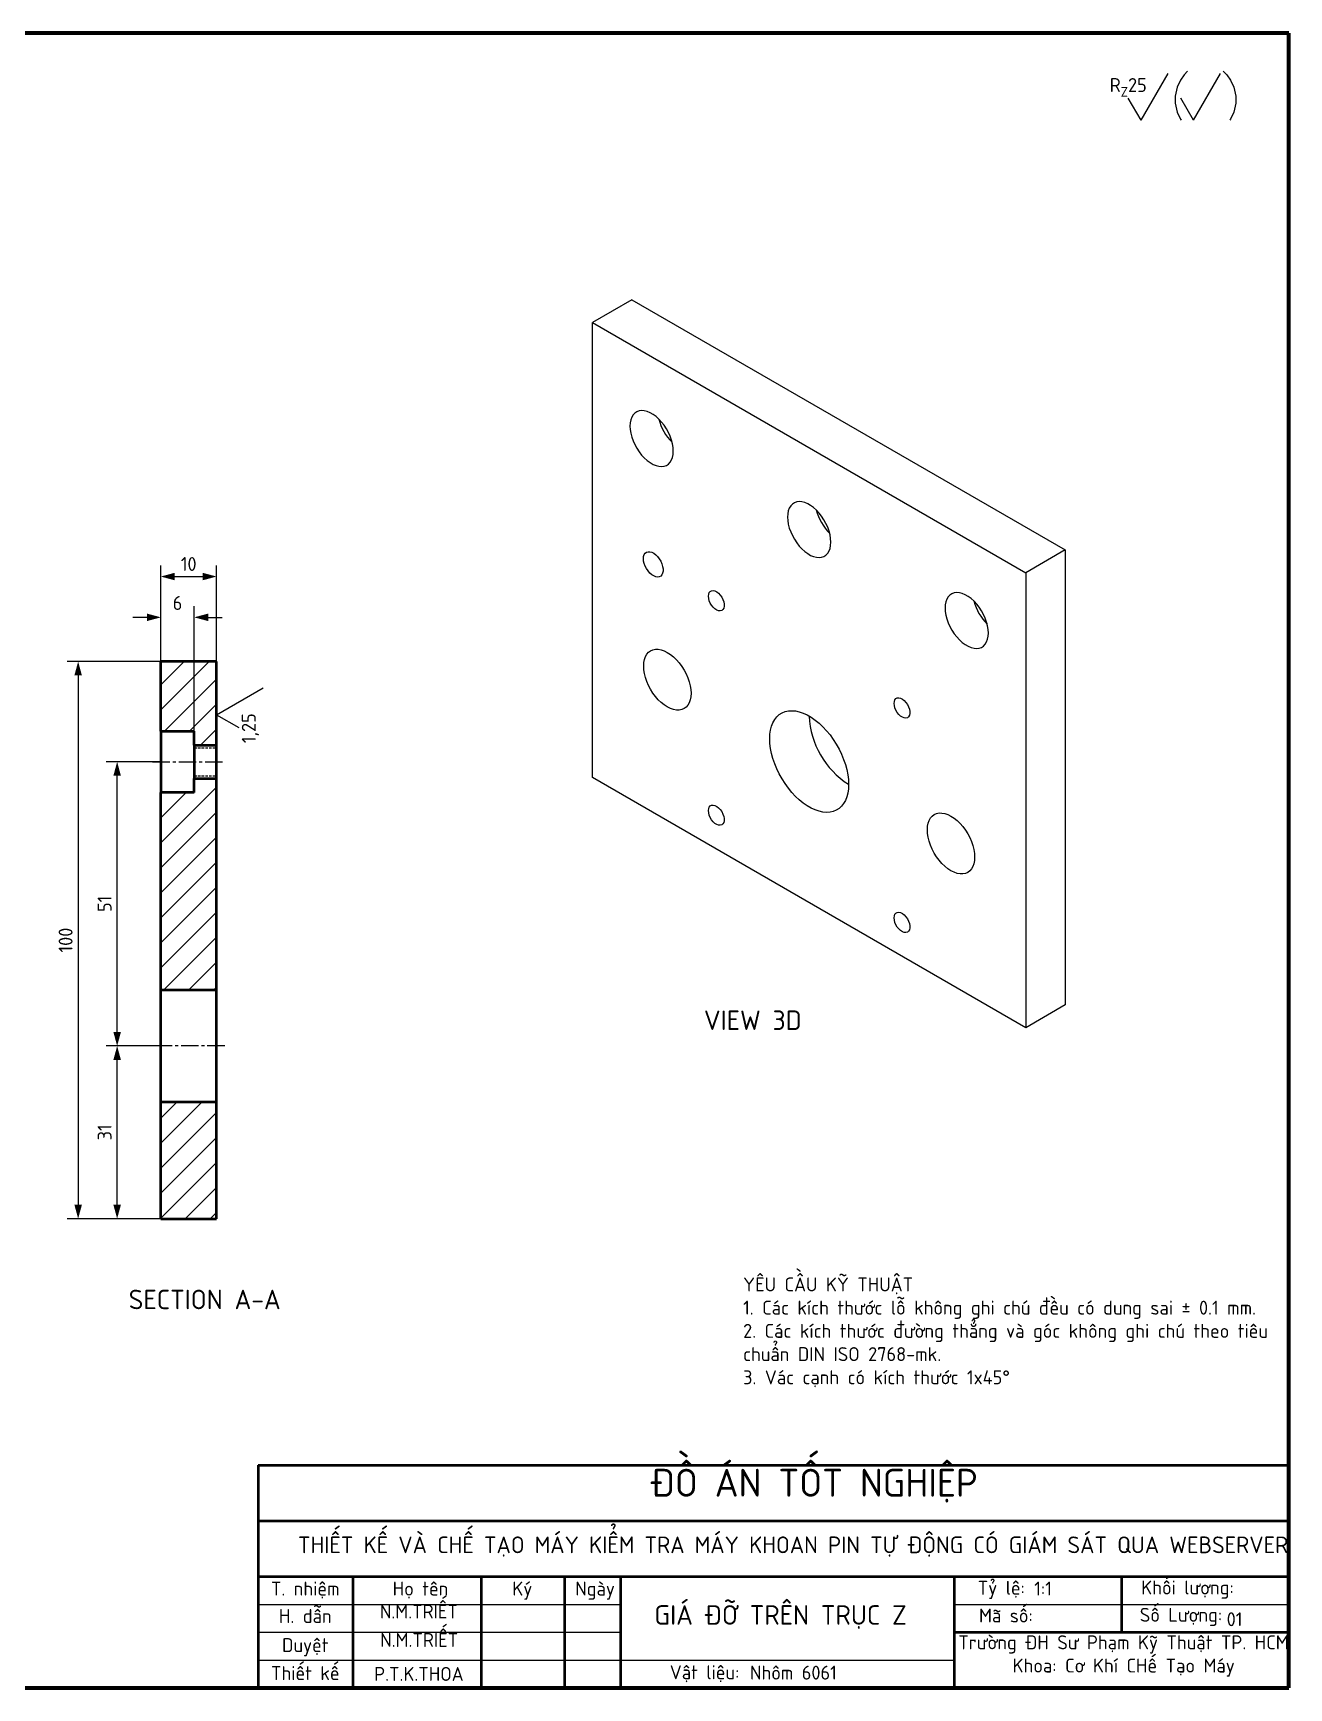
# Model space of a CAD drawing. Header units: millimetres. Extents: x 55 to 11032, y -227 to 3957.
# Drawn here: x 283.2 to 508.6, y 60.7 to 357.7 of the extents above; entities that cross this region are included whole.
import ezdxf

# ---------------------------------------------------------------- set-up
doc = ezdxf.new("R2010")
doc.units = ezdxf.units.MM
doc.header["$LTSCALE"] = 0.7
doc.header["$PDMODE"] = 35
doc.header["$PDSIZE"] = -4
doc.linetypes.add('CENTER2', pattern=[1.125, 0.75, -0.125, 0.125, -0.125])
doc.linetypes.add('HIDDEN', pattern=[9.525, 6.35, -3.175])
doc.layers.get('0').update_dxf_attribs({"color": 255})
for name, color, linetype, lineweight in [('0.5', 7, 'Continuous', 50), ('AM_5', 10, 'Continuous', 25), ('AMC_Contour', 7, 'Continuous', 50), ('CON', 7, 'Continuous', 50), ('DIM', 94, 'Continuous', 25), ('KHUNGBV', 5, 'Continuous', 70), ('TEXT', 7, 'Continuous', 25)]:
    doc.layers.add(name, color=color, linetype=linetype, lineweight=lineweight)
doc.styles.add('TCVN-7284', font='tcvn+7284-2003r.ttf')
doc.dimstyles.new('TCVN_ISO-25_RadiusDia', dxfattribs={"dimtxt": 2.5, "dimasz": 2.5, "dimexe": 2, "dimexo": 0, "dimgap": 1, "dimtad": 1, "dimtoh": 1, "dimtxsty": 'TCVN-7284', "dimblk": 'Arrow', "dimcen": 0, "dimclrd": 256, "dimclre": 256, "dimclrt": 256, "dimadec": 0, "dimazin": 0, "dimtfac": 1, "dimtofl": 0, "dimtmove": 1, "dimatfit": 0, "dimldrblk": 'Arrow', "dimfxl": 1, "dimlwd": -1, "dimlwe": -1, "dimarcsym": 0})
pattern_1 = [(45, (45.614, 14.716), (-2.245064, 2.245064), [])]

# ---------------------------------------------------------------- blocks, each defined once
blk = doc.blocks.new('als')
at = {"color": 5, "linetype": 'Continuous'}
for p, q in [((5896.72, 686774.44), (5889.65, 686770.36)), ((5896.72, 686774.44), (5974.5, 686729.54)), ((5889.65, 686688.7), (5889.65, 686770.36)), ((5889.65, 686770.36), (5967.43, 686725.45)), ((5974.5, 686729.54), (5967.43, 686725.45)), ((5974.5, 686729.54), (5974.5, 686647.88)), ((5967.43, 686725.45), (5967.43, 686643.8)), ((5967.43, 686643.8), (5889.65, 686688.7)), ((5974.5, 686647.88), (5967.43, 686643.8))]:
    blk.add_line(p, q, dxfattribs=at)
at = {"color": 5, "linetype": 'Continuous', "flags": 128}
for points in [[(5904.14, 686747.29), (5904.11, 686747.92), (5904, 686748.59), (5903.82, 686749.27), (5903.58, 686749.95), (5903.27, 686750.63), (5902.91, 686751.29), (5902.5, 686751.91), (5902.04, 686752.49), (5901.56, 686753.02), (5901.05, 686753.48), (5900.52, 686753.86), (5899.99, 686754.17), (5899.46, 686754.39), (5898.95, 686754.52), (5898.46, 686754.56), (5898.01, 686754.5), (5897.6, 686754.35), (5897.24, 686754.11), (5896.93, 686753.79), (5896.69, 686753.38), (5896.51, 686752.91), (5896.4, 686752.37), (5896.37, 686751.78), (5896.4, 686751.15), (5896.51, 686750.49), (5896.69, 686749.81), (5896.93, 686749.12), (5897.24, 686748.44), (5897.6, 686747.79), (5898.01, 686747.16), (5898.46, 686746.58), (5898.95, 686746.06), (5899.46, 686745.6), (5899.99, 686745.21), (5900.52, 686744.9), (5901.05, 686744.68), (5901.56, 686744.55), (5902.04, 686744.52), (5902.5, 686744.57), (5902.91, 686744.72), (5903.27, 686744.96), (5903.58, 686745.28), (5903.82, 686745.69), (5904, 686746.16), (5904.11, 686746.7), (5904.14, 686747.29)], [(5932.43, 686730.96), (5932.39, 686731.59), (5932.28, 686732.26), (5932.11, 686732.94), (5931.86, 686733.62), (5931.56, 686734.3), (5931.19, 686734.96), (5930.78, 686735.58), (5930.33, 686736.16), (5929.84, 686736.69), (5929.33, 686737.15), (5928.8, 686737.53), (5928.27, 686737.84), (5927.75, 686738.06), (5927.24, 686738.19), (5926.75, 686738.23), (5926.3, 686738.17), (5925.88, 686738.02), (5925.52, 686737.78), (5925.22, 686737.46), (5924.97, 686737.06), (5924.79, 686736.58), (5924.69, 686736.04), (5924.65, 686735.45), (5924.69, 686734.82), (5924.79, 686734.16), (5924.97, 686733.48), (5925.22, 686732.79), (5925.52, 686732.11), (5925.88, 686731.46), (5926.3, 686730.83), (5926.75, 686730.25), (5927.24, 686729.73), (5927.75, 686729.27), (5928.27, 686728.88), (5928.8, 686728.57), (5929.33, 686728.35), (5929.84, 686728.22), (5930.33, 686728.19), (5930.78, 686728.24), (5931.19, 686728.39), (5931.56, 686728.63), (5931.86, 686728.96), (5932.11, 686729.36), (5932.28, 686729.83), (5932.39, 686730.37), (5932.43, 686730.96)], [(5898.79, 686727.98), (5898.83, 686728.37), (5898.93, 686728.71), (5899.11, 686728.97), (5899.34, 686729.14), (5899.62, 686729.23), (5899.94, 686729.23), (5900.29, 686729.13), (5900.65, 686728.95), (5901, 686728.68), (5901.34, 686728.35), (5901.64, 686727.95), (5901.9, 686727.52), (5902.1, 686727.06), (5902.24, 686726.6), (5902.32, 686726.15), (5902.32, 686725.74), (5902.24, 686725.38), (5902.1, 686725.08), (5901.9, 686724.86), (5901.64, 686724.72), (5901.34, 686724.68), (5901, 686724.73), (5900.65, 686724.87), (5900.29, 686725.1), (5899.94, 686725.4), (5899.62, 686725.77), (5899.34, 686726.19), (5899.11, 686726.63), (5898.93, 686727.09), (5898.83, 686727.55), (5898.79, 686727.98)], [(5910.46, 686721.25), (5910.5, 686721.6), (5910.61, 686721.89), (5910.79, 686722.11), (5911.03, 686722.23), (5911.31, 686722.25), (5911.63, 686722.18), (5911.95, 686722.01), (5912.28, 686721.76), (5912.58, 686721.44), (5912.84, 686721.06), (5913.05, 686720.65), (5913.2, 686720.22), (5913.28, 686719.81), (5913.28, 686719.43), (5913.2, 686719.11), (5913.05, 686718.85), (5912.84, 686718.68), (5912.58, 686718.61), (5912.28, 686718.63), (5911.95, 686718.75), (5911.63, 686718.96), (5911.31, 686719.25), (5911.03, 686719.61), (5910.79, 686720.01), (5910.61, 686720.43), (5910.5, 686720.85), (5910.46, 686721.25)], [(5960.71, 686714.63), (5960.68, 686715.27), (5960.57, 686715.93), (5960.39, 686716.61), (5960.15, 686717.29), (5959.84, 686717.97), (5959.48, 686718.63), (5959.07, 686719.25), (5958.61, 686719.83), (5958.13, 686720.36), (5957.61, 686720.82), (5957.09, 686721.21), (5956.56, 686721.51), (5956.03, 686721.73), (5955.52, 686721.86), (5955.03, 686721.9), (5954.58, 686721.84), (5954.17, 686721.69), (5953.81, 686721.45), (5953.5, 686721.13), (5953.26, 686720.73), (5953.08, 686720.25), (5952.97, 686719.71), (5952.93, 686719.12), (5952.97, 686718.49), (5953.08, 686717.83), (5953.26, 686717.15), (5953.5, 686716.46), (5953.81, 686715.79), (5954.17, 686715.13), (5954.58, 686714.5), (5955.03, 686713.92), (5955.52, 686713.4), (5956.03, 686712.94), (5956.56, 686712.55), (5957.09, 686712.25), (5957.61, 686712.03), (5958.13, 686711.9), (5958.61, 686711.86), (5959.07, 686711.92), (5959.48, 686712.06), (5959.84, 686712.3), (5960.15, 686712.63), (5960.39, 686713.03), (5960.57, 686713.51), (5960.68, 686714.04), (5960.71, 686714.63)], [(5898.84, 686708.71), (5898.88, 686709.33), (5898.98, 686709.89), (5899.16, 686710.4), (5899.41, 686710.83), (5899.72, 686711.18), (5900.08, 686711.46), (5900.5, 686711.64), (5900.96, 686711.73), (5901.46, 686711.72), (5901.98, 686711.63), (5902.53, 686711.44), (5903.08, 686711.16), (5903.64, 686710.8), (5904.18, 686710.36), (5904.71, 686709.85), (5905.2, 686709.28), (5905.67, 686708.65), (5906.08, 686707.99), (5906.45, 686707.3), (5906.76, 686706.59), (5907, 686705.87), (5907.18, 686705.16), (5907.29, 686704.47), (5907.33, 686703.81), (5907.29, 686703.19), (5907.18, 686702.63), (5907, 686702.12), (5906.76, 686701.69), (5906.45, 686701.33), (5906.08, 686701.06), (5905.67, 686700.88), (5905.2, 686700.79), (5904.71, 686700.8), (5904.18, 686700.89), (5903.64, 686701.08), (5903.08, 686701.36), (5902.53, 686701.72), (5901.98, 686702.16), (5901.46, 686702.67), (5900.96, 686703.24), (5900.5, 686703.86), (5900.08, 686704.53), (5899.72, 686705.22), (5899.41, 686705.93), (5899.16, 686706.65), (5898.98, 686707.36), (5898.88, 686708.05), (5898.84, 686708.71)], [(5943.79, 686702), (5943.83, 686702.36), (5943.94, 686702.65), (5944.12, 686702.86), (5944.36, 686702.99), (5944.64, 686703.01), (5944.96, 686702.94), (5945.29, 686702.77), (5945.61, 686702.52), (5945.91, 686702.19), (5946.18, 686701.82), (5946.39, 686701.4), (5946.53, 686700.98), (5946.61, 686700.57), (5946.61, 686700.19), (5946.53, 686699.86), (5946.39, 686699.61), (5946.18, 686699.44), (5945.91, 686699.37), (5945.61, 686699.39), (5945.29, 686699.51), (5944.96, 686699.72), (5944.64, 686700.01), (5944.36, 686700.37), (5944.12, 686700.76), (5943.94, 686701.18), (5943.83, 686701.61), (5943.79, 686702)], [(5921.47, 686695.65), (5921.5, 686696.45), (5921.61, 686697.21), (5921.79, 686697.9), (5922.04, 686698.53), (5922.36, 686699.1), (5922.73, 686699.58), (5923.17, 686699.98), (5923.67, 686700.29), (5924.21, 686700.52), (5924.8, 686700.65), (5925.42, 686700.69), (5926.08, 686700.64), (5926.77, 686700.49), (5927.47, 686700.25), (5928.18, 686699.93), (5928.9, 686699.51), (5929.61, 686699.02), (5930.31, 686698.45), (5930.99, 686697.8), (5931.65, 686697.1), (5932.28, 686696.33), (5932.87, 686695.52), (5933.41, 686694.67), (5933.9, 686693.79), (5934.34, 686692.88), (5934.72, 686691.96), (5935.04, 686691.03), (5935.29, 686690.11), (5935.46, 686689.21), (5935.57, 686688.33), (5935.61, 686687.48), (5935.57, 686686.68), (5935.46, 686685.92), (5935.29, 686685.22), (5935.04, 686684.59), (5934.72, 686684.03), (5934.34, 686683.55), (5933.9, 686683.15), (5933.41, 686682.83), (5932.87, 686682.61), (5932.28, 686682.47), (5931.65, 686682.44), (5930.99, 686682.49), (5930.31, 686682.64), (5929.61, 686682.87), (5928.9, 686683.2), (5928.18, 686683.62), (5927.47, 686684.11), (5926.77, 686684.68), (5926.08, 686685.32), (5925.42, 686686.03), (5924.8, 686686.79), (5924.21, 686687.61), (5923.67, 686688.46), (5923.17, 686689.34), (5922.73, 686690.25), (5922.36, 686691.17), (5922.04, 686692.09), (5921.79, 686693.01), (5921.61, 686693.92), (5921.5, 686694.8), (5921.47, 686695.65)], [(5910.46, 686682.76), (5910.5, 686683.11), (5910.61, 686683.4), (5910.79, 686683.61), (5911.03, 686683.74), (5911.31, 686683.76), (5911.63, 686683.69), (5911.95, 686683.52), (5912.28, 686683.27), (5912.58, 686682.95), (5912.84, 686682.57), (5913.05, 686682.15), (5913.2, 686681.73), (5913.28, 686681.32), (5913.28, 686680.94), (5913.2, 686680.61), (5913.05, 686680.36), (5912.84, 686680.19), (5912.58, 686680.12), (5912.28, 686680.14), (5911.95, 686680.26), (5911.63, 686680.47), (5911.31, 686680.76), (5911.03, 686681.12), (5910.79, 686681.51), (5910.61, 686681.94), (5910.5, 686682.36), (5910.46, 686682.76)], [(5949.75, 686679.32), (5949.79, 686679.94), (5949.9, 686680.5), (5950.07, 686681.01), (5950.32, 686681.44), (5950.63, 686681.79), (5950.99, 686682.06), (5951.41, 686682.25), (5951.87, 686682.34), (5952.37, 686682.33), (5952.9, 686682.23), (5953.44, 686682.05), (5953.99, 686681.77), (5954.55, 686681.41), (5955.09, 686680.97), (5955.62, 686680.46), (5956.12, 686679.89), (5956.58, 686679.26), (5956.99, 686678.6), (5957.36, 686677.91), (5957.67, 686677.2), (5957.91, 686676.48), (5958.09, 686675.77), (5958.2, 686675.08), (5958.24, 686674.42), (5958.2, 686673.8), (5958.09, 686673.23), (5957.91, 686672.73), (5957.67, 686672.3), (5957.36, 686671.94), (5956.99, 686671.67), (5956.58, 686671.49), (5956.12, 686671.4), (5955.62, 686671.4), (5955.09, 686671.5), (5954.55, 686671.69), (5953.99, 686671.97), (5953.44, 686672.33), (5952.9, 686672.77), (5952.37, 686673.28), (5951.87, 686673.85), (5951.41, 686674.47), (5950.99, 686675.14), (5950.63, 686675.83), (5950.32, 686676.54), (5950.07, 686677.26), (5949.9, 686677.97), (5949.79, 686678.66), (5949.75, 686679.32)], [(5943.79, 686663.51), (5943.83, 686663.87), (5943.94, 686664.16), (5944.12, 686664.37), (5944.36, 686664.49), (5944.64, 686664.52), (5944.96, 686664.45), (5945.29, 686664.28), (5945.61, 686664.03), (5945.91, 686663.7), (5946.18, 686663.32), (5946.39, 686662.91), (5946.53, 686662.49), (5946.61, 686662.08), (5946.61, 686661.7), (5946.53, 686661.37), (5946.39, 686661.12), (5946.18, 686660.95), (5945.91, 686660.87), (5945.61, 686660.9), (5945.29, 686661.02), (5944.96, 686661.23), (5944.64, 686661.52), (5944.36, 686661.87), (5944.12, 686662.27), (5943.94, 686662.69), (5943.83, 686663.11), (5943.79, 686663.51)]]:
    blk.add_lwpolyline(points, dxfattribs=at)
at = {"color": 5, "linetype": 'Continuous'}
for centre, radius, start, end in [((5910.36, 686755.37), 9.13, 194.7657, 225.2289), ((5938.64, 686739.04), 9.13, 194.7657, 225.2289), ((5966.93, 686722.71), 9.13, 194.7657, 225.2289), ((5943.87, 686700.42), 15.35, 182.5699, 237.4301)]:
    blk.add_arc(centre, radius, start, end, dxfattribs=at)
blk = doc.blocks.new('*U10')
at = {"layer": 'AM_5', "color": 0, "linetype": 'CENTER2', "ltscale": 6, "transparency": 16777216}
blk.add_line((6.5, 0), (-6.5, 0), dxfattribs=at)
blk = doc.blocks.new('KHUNG_A3')
at = {"layer": 'CON', "color": 8, "linetype": 'Continuous', "ltscale": 0.66}
for p, q in [((296.71, 84.61), (296.71, 44.61)), ((296.71, 84.61), (481.71, 84.61)), ((296.71, 74.61), (481.71, 74.61)), ((296.71, 64.61), (481.71, 64.61)), ((313.71, 64.61), (313.71, 44.61)), ((336.71, 64.61), (336.71, 44.61)), ((351.71, 64.61), (351.71, 44.61)), ((361.71, 64.61), (361.71, 44.61)), ((421.71, 44.61), (421.71, 64.61)), ((451.71, 54.61), (451.71, 64.61)), ((421.71, 54.61), (481.71, 54.61))]:
    blk.add_line(p, q, dxfattribs=at)
at = {"layer": 'DIM', "color": 8, "linetype": 'Continuous', "ltscale": 0.66}
for p, q in [((296.71, 59.61), (361.71, 59.61)), ((421.71, 59.61), (481.71, 59.61)), ((296.71, 54.61), (361.71, 54.61)), ((296.71, 49.61), (421.71, 49.61))]:
    blk.add_line(p, q, dxfattribs=at)
at = {"layer": 'KHUNGBV', "color": 8, "linetype": 'Continuous', "ltscale": 0.66}
for p, q in [((481.71, 341.61), (61.71, 341.61)), ((481.71, 44.61), (481.71, 341.61)), ((61.71, 44.61), (481.71, 44.61))]:
    blk.add_line(p, q, dxfattribs=at)
at = {"color": 255, "attachment_point": 1, "style": 'TCVN-7284'}
for s, width, insert, char_height in [('{\\W1.485708; }ĐỒ ÁN TỐT NGHIỆP', 65.6643, (362.61, 83.93), 5), ('\\pxqc;T. nhiệm', 16.8827, (296.71, 63.68), 2.5), ('{\\W2.460912; }Họ tên', 16.8827, (317.11, 63.68), 2.5), ('{\\W4.544245; }Ký', 16.8827, (335.42, 63.68), 2.5), ('{\\W1.017842; }Ngày', 9.8035, (352.08, 63.68), 2.5), ('\\pxqc;Tỷ lệ:', 9.8035, (425.19, 63.83), 2.5), ('\\pxqc;Khối lượng:', 20.0073, (453.51, 63.88), 2.5), ('\\pxqc;H. dẫn', 16.8827, (296.71, 58.76), 2.5), ('\\pxqc;N.M.TRIẾT', 16.8827, (317.11, 59.57), 2.5), ('{\\W0.286782; }Mã số:', 12.5818, (425.56, 58.85), 2.5), ('\\pxqc;Số Lượng:', 17.9691, (453.36, 58.98), 2.5), ('\\pxqc;Duyệt', 16.8827, (296.71, 53.54), 2.5), ('\\pxqc;N.M.TRIẾT', 16.8827, (317.16, 54.47), 2.5), ('{\\W0.981773; }Trường ĐH Sư Phạm Kỹ Thuật TP. HCM\\P{\\W7.398439; }Khoa: Cơ Khí CHế Tạo Máy ', 61.6953, (420.88, 54.04), 2.5), ('\\pxqc;Thiết kế', 16.8827, (296.71, 48.52), 2.5), ('\\pxqc;P.T.K.THOA', 16.8827, (317.11, 48.37), 2.5), ('\\pxi-3,l3,qc,t3;Vật liệu:', 59.8171, (346.92, 48.66), 2.5)]:
    blk.add_mtext_dynamic_manual_height_columns(s, width=width, gutter_width=88.6, heights=[0], dxfattribs=dict(at, insert=insert, char_height=char_height))
at = {"color": 255, "insert": (303.83, 71.79), "char_height": 3, "width": 178.521, "attachment_point": 1, "style": 'TCVN-7284'}
blk.add_mtext('THIẾT KẾ VÀ CHẾ TẠO MÁY KIỂM TRA MÁY KHOAN PIN TỰ ĐỘNG CÓ GIÁM SÁT QUA WEBSERVER\\P', dxfattribs=at)
blk = doc.blocks.new('Arrow')
at = {"layer": 'DIM'}
blk.add_solid([(-1, 0.27), (-1, -0.27), (0, 0)], dxfattribs=at)
blk = doc.blocks.new('*D20')
at = {"layer": 'Defpoints', "color": 0, "ltscale": 0.7, "transparency": 16777216}
for p in [(312.16, 252.87), (306.16, 232.44), (312.16, 232.44)]:
    blk.add_point(p, dxfattribs=at)
at = {"layer": 'DIM', "ltscale": 0.7, "transparency": 16777216}
for p, q in [((303.66, 252.87), (301.16, 252.87)), ((306.16, 232.44), (306.16, 254.87)), ((312.16, 232.44), (312.16, 254.87)), ((314.66, 252.87), (317.16, 252.87))]:
    blk.add_line(p, q, dxfattribs=at)
at = {"layer": 'DIM', "ltscale": 0.7, "transparency": 16777216, "xscale": 2.5, "yscale": 2.5, "zscale": 2.5}
blk.add_blockref('Arrow', (306.16, 252.87), dxfattribs=at)
at = {"layer": 'DIM', "ltscale": 0.7, "transparency": 16777216, "xscale": 2.5, "yscale": 2.5, "zscale": 2.5, "rotation": 180}
blk.add_blockref('Arrow', (312.16, 252.87), dxfattribs=at)
at = {"layer": 'DIM', "ltscale": 0.7, "transparency": 16777216, "insert": (309.16, 255.44), "char_height": 2.5, "attachment_point": 5, "style": 'TCVN-7284'}
blk.add_mtext('6', dxfattribs=at)
blk = doc.blocks.new('*D21')
at = {"layer": 'Defpoints', "color": 0, "ltscale": 0.7, "transparency": 16777216}
for p in [(316.16, 260.19), (306.16, 244.94), (316.16, 244.94)]:
    blk.add_point(p, dxfattribs=at)
at = {"layer": 'DIM', "ltscale": 0.7, "transparency": 16777216}
for p, q in [((306.16, 244.94), (306.16, 262.19)), ((316.16, 244.94), (316.16, 262.19)), ((308.66, 260.19), (313.66, 260.19))]:
    blk.add_line(p, q, dxfattribs=at)
at = {"layer": 'DIM', "ltscale": 0.7, "transparency": 16777216, "xscale": 2.5, "yscale": 2.5, "zscale": 2.5, "rotation": 180}
blk.add_blockref('Arrow', (306.16, 260.19), dxfattribs=at)
at = {"layer": 'DIM', "ltscale": 0.7, "transparency": 16777216, "xscale": 2.5, "yscale": 2.5, "zscale": 2.5}
blk.add_blockref('Arrow', (316.16, 260.19), dxfattribs=at)
at = {"layer": 'DIM', "ltscale": 0.7, "transparency": 16777216, "insert": (311.16, 262.44), "char_height": 2.5, "attachment_point": 5, "style": 'TCVN-7284'}
blk.add_mtext('10', dxfattribs=at)
blk = doc.blocks.new('*U48')
at = {"layer": 'AM_5', "color": 0, "linetype": 'CENTER2', "ltscale": 6, "transparency": 16777216}
blk.add_line((-4.5, 0), (8.5, 0), dxfattribs=at)
blk = doc.blocks.new('*D107')
at = {"layer": 'Defpoints', "color": 0, "ltscale": 0.7, "transparency": 16777216}
for p in [(306.16, 244.94), (291.32, 144.94), (306.16, 144.94)]:
    blk.add_point(p, dxfattribs=at)
at = {"layer": 'DIM', "ltscale": 0.7, "transparency": 16777216}
for p, q in [((306.16, 244.94), (289.32, 244.94)), ((291.32, 242.44), (291.32, 147.44)), ((306.16, 144.94), (289.32, 144.94))]:
    blk.add_line(p, q, dxfattribs=at)
at = {"layer": 'DIM', "ltscale": 0.7, "transparency": 16777216, "xscale": 2.5, "yscale": 2.5, "zscale": 2.5}
for p, rotation in [((291.32, 244.94), 90), ((291.32, 144.94), 270)]:
    blk.add_blockref('Arrow', p, dxfattribs=dict(at, rotation=rotation))
at = {"layer": 'DIM', "ltscale": 0.7, "transparency": 16777216, "insert": (289.07, 194.94), "char_height": 2.5, "attachment_point": 5, "rotation": 90, "style": 'TCVN-7284'}
blk.add_mtext('100', dxfattribs=at)
blk = doc.blocks.new('*D108')
at = {"layer": 'Defpoints', "color": 0, "ltscale": 0.7, "transparency": 16777216}
for p in [(298.32, 175.94), (306.16, 175.94), (306.16, 144.94)]:
    blk.add_point(p, dxfattribs=at)
at = {"layer": 'DIM', "ltscale": 0.7, "transparency": 16777216}
for p, q in [((306.16, 175.94), (296.32, 175.94)), ((298.32, 147.44), (298.32, 173.44)), ((306.16, 144.94), (296.32, 144.94))]:
    blk.add_line(p, q, dxfattribs=at)
at = {"layer": 'DIM', "ltscale": 0.7, "transparency": 16777216, "xscale": 2.5, "yscale": 2.5, "zscale": 2.5}
for p, rotation in [((298.32, 175.94), 90), ((298.32, 144.94), 270)]:
    blk.add_blockref('Arrow', p, dxfattribs=dict(at, rotation=rotation))
at = {"layer": 'DIM', "ltscale": 0.7, "transparency": 16777216, "insert": (296.07, 160.44), "char_height": 2.5, "attachment_point": 5, "rotation": 90, "style": 'TCVN-7284'}
blk.add_mtext('31', dxfattribs=at)
blk = doc.blocks.new('*D109')
at = {"layer": 'Defpoints', "color": 0, "ltscale": 0.7, "transparency": 16777216}
for p in [(298.32, 226.94), (306.16, 226.94), (306.16, 175.94)]:
    blk.add_point(p, dxfattribs=at)
at = {"layer": 'DIM', "ltscale": 0.7, "transparency": 16777216}
for p, q in [((306.16, 226.94), (296.32, 226.94)), ((298.32, 178.44), (298.32, 224.44)), ((306.16, 175.94), (296.32, 175.94))]:
    blk.add_line(p, q, dxfattribs=at)
at = {"layer": 'DIM', "ltscale": 0.7, "transparency": 16777216, "xscale": 2.5, "yscale": 2.5, "zscale": 2.5}
for p, rotation in [((298.32, 226.94), 90), ((298.32, 175.94), 270)]:
    blk.add_blockref('Arrow', p, dxfattribs=dict(at, rotation=rotation))
at = {"layer": 'DIM', "ltscale": 0.7, "transparency": 16777216, "insert": (296.07, 201.44), "char_height": 2.5, "attachment_point": 5, "rotation": 90, "style": 'TCVN-7284'}
blk.add_mtext('51', dxfattribs=at)

msp = doc.modelspace()

# ---------------------------------------------------------------- hatches: boundary and pattern name
at = {"linetype": 'Continuous'}
h = msp.add_hatch(dxfattribs=at)
h.set_pattern_fill('ANSI31', color=4, style=0)
h.set_pattern_definition([(45, (91.8903, 8.5485), (-2.245064, 2.245064), [])])
h.paths.add_polyline_path([(313.156, 229.941), (316.156, 229.941), (316.156, 244.941), (306.156, 244.941), (306.156, 232.441), (313.156, 232.441)], flags=0)
h = msp.add_hatch(dxfattribs=at)
h.set_pattern_fill('ANSI31', color=4, style=0)
h.set_pattern_definition(pattern_1)
h.paths.add_polyline_path([(306.156, 185.941), (316.156, 185.941), (316.156, 223.941), (313.156, 223.941), (313.156, 221.441), (306.156, 221.441)], flags=0)
h = msp.add_hatch(dxfattribs=at)
h.set_pattern_fill('ANSI31', color=4, style=0)
h.set_pattern_definition(pattern_1)
h.paths.add_polyline_path([(306.156, 165.941), (306.156, 144.941), (316.156, 144.941), (316.156, 165.941)], flags=0)

# ---------------------------------------------------------------- linework, layer by layer
at = {"color": 4}
for points in [[(490.474, 350.869), (489.837, 350.23), (489.199, 349.274), (488.561, 347.998), (488.242, 346.403), (488.242, 345.126), (488.561, 343.532), (489.199, 342.256), (489.32, 342.073)], [(496.861, 350.869), (497.499, 350.23), (498.136, 349.274), (498.774, 347.998), (499.093, 346.403), (499.093, 345.126), (498.774, 343.532), (498.136, 342.256), (498.015, 342.073)]]:
    msp.add_lwpolyline(points, dxfattribs=at)
at = {"layer": '0.5'}
for p, q in [((316.156, 244.941), (306.156, 244.941)), ((306.156, 232.441), (306.156, 244.941)), ((316.156, 229.941), (316.156, 244.941)), ((306.156, 232.441), (312.156, 232.441)), ((306.156, 232.441), (306.156, 221.441)), ((312.156, 229.941), (312.156, 232.441)), ((312.156, 229.941), (312.156, 223.941)), ((312.156, 229.941), (316.156, 229.941)), ((316.156, 223.941), (316.156, 229.941)), ((312.156, 221.441), (312.156, 223.941)), ((312.156, 223.941), (316.156, 223.941)), ((316.156, 185.941), (316.156, 223.941)), ((312.156, 221.441), (306.156, 221.441)), ((306.156, 185.941), (306.156, 221.441)), ((316.156, 185.941), (306.156, 185.941)), ((306.156, 165.941), (306.156, 185.941)), ((316.156, 165.941), (316.156, 185.941)), ((306.156, 165.941), (316.156, 165.941)), ((306.156, 144.941), (306.156, 165.941)), ((316.156, 144.941), (316.156, 165.941)), ((306.156, 144.941), (316.156, 144.941))]:
    msp.add_line(p, q, dxfattribs=at)
at = {"layer": 'DIM', "color": 4}
for p, q in [((482.119, 342.073), (486.963, 350.465)), ((491.538, 342.073), (496.383, 350.465)), ((482.119, 342.073), (479.81, 346.072)), ((491.538, 342.073), (489.23, 346.072)), ((316.156, 235.379), (324.547, 240.224)), ((316.156, 235.379), (320.155, 233.07))]:
    msp.add_line(p, q, dxfattribs=at)
at = {"layer": 'DIM', "color": 8, "linetype": 'HIDDEN', "ltscale": 0.1}
for p, q in [((312.156, 229.441), (316.156, 229.441)), ((312.156, 224.441), (316.156, 224.441))]:
    msp.add_line(p, q, dxfattribs=at)

# ---------------------------------------------------------------- block references
at = {"color": 1}
msp.add_blockref('als', (-5506.004, -686464.578), dxfattribs=at)
at = {"layer": 'AM_5', "color": 1, "linetype": 'CENTER2', "ltscale": 6}
for name, p in [('*U48', (309.156, 226.941)), ('*U10', (311.156, 175.941))]:
    msp.add_blockref(name, p, dxfattribs=at)
at = {"layer": 'DIM'}
msp.add_blockref('KHUNG_A3', (26.935, 16.116), dxfattribs=at)

# ---------------------------------------------------------------- texts
at = {"color": 3, "insert": (322.237, 232.974), "char_height": 2.5, "attachment_point": 5, "rotation": 90, "style": 'TCVN-7284'}
msp.add_mtext('\\A1;1,25', dxfattribs=at)
at = {"char_height": 3.5, "width": 65.66425, "attachment_point": 1, "style": 'TCVN-7284'}
for s, insert in [('VIEW 3D', (403.64, 182.312)), ('SECTION A-A', (300.392, 132.194))]:
    msp.add_mtext(s, dxfattribs=dict(at, insert=insert))
at = {"ltscale": 0.7, "char_height": 2.5, "attachment_point": 1, "style": 'TCVN-7284'}
for s, width, insert in [('1:1', 4.50004, (462.932, 79.805)), ('01', 4.50004, (497.475, 74.303)), ('Nhôm 6061', 21.12861, (411.921, 64.713))]:
    msp.add_mtext_dynamic_manual_height_columns(s, width=width, gutter_width=12.5, heights=[0], dxfattribs=dict(at, insert=insert))
at = {"layer": 'AMC_Contour', "color": 255, "insert": (394.751, 75.57), "char_height": 3.5, "attachment_point": 1, "style": 'TCVN-7284'}
msp.add_mtext_dynamic_manual_height_columns('GIÁ ĐỠ TRÊN TRỤC Z', width=48.5882, gutter_width=17.5, heights=[0], dxfattribs=at)
at = {"layer": 'TEXT', "color": 3, "insert": (479.812, 347.981), "char_height": 2.5, "attachment_point": 5, "style": 'TCVN-7284'}
msp.add_mtext('\\A1;R{\\H0.7x;\\S^ Z;}25', dxfattribs=at)
at = {"layer": 'TEXT', "ltscale": 0.7, "insert": (410.681, 134.388), "char_height": 2.5, "attachment_point": 1, "style": 'TCVN-7284'}
msp.add_mtext_dynamic_manual_height_columns('YÊU CẦU KỸ THUẬT\\P1. Các kích thước lỗ không ghi chú đều có dung sai ± 0.1 mm. \\P2. Các kích thước đường thẳng và góc không ghi chú theo tiêu chuẩn DIN ISO 2768-mk.\\P3. Vác cạnh có kích thước 1x45°', width=96.65663, gutter_width=1722.091, heights=[0], dxfattribs=at)

# ---------------------------------------------------------------- dimensions: what is measured, and where the dimension line sits
at = {"layer": 'DIM', "ltscale": 0.7}
dim = msp.add_linear_dim(base=(316.156, 260.19), p1=(306.156, 244.941), p2=(316.156, 244.941), dimstyle='TCVN_ISO-25_RadiusDia', dxfattribs=at)
dim.commit()
dim.dimension.update_dxf_attribs({"geometry": '*D21', "text_midpoint": (311.156, 262.44)})
dim = msp.add_linear_dim(base=(312.156, 252.868), p1=(306.156, 232.441), p2=(312.156, 232.441), dimstyle='TCVN_ISO-25_RadiusDia', dxfattribs=at)
dim.commit()
dim.dimension.update_dxf_attribs({"geometry": '*D20', "text_midpoint": (309.156, 253.19), "dimtype": 160})
for base, p1, p2, override, picture, middle in [((291.322, 144.941), (306.156, 244.941), (306.156, 144.941), {"dimgap": 1, "dimtol": 0, "dimlim": 0, "dimtp": 0.15, "dimtm": 0.15}, '*D107', (289.072, 194.941)), ((298.322, 226.941), (306.156, 175.941), (306.156, 226.941), {"dimtmove": 1}, '*D109', (296.072, 201.441))]:
    dim = msp.add_linear_dim(base=base, p1=p1, p2=p2, angle=90, dimstyle='TCVN_ISO-25_RadiusDia', override=override, dxfattribs=at)
    dim.commit()
    dim.dimension.update_dxf_attribs({"geometry": picture, "text_midpoint": middle})
dim = msp.add_linear_dim(base=(298.322, 175.941), p1=(306.156, 144.941), p2=(306.156, 175.941), angle=90, dimstyle='TCVN_ISO-25_RadiusDia', dxfattribs=at)
dim.commit()
dim.dimension.update_dxf_attribs({"geometry": '*D108', "text_midpoint": (296.072, 160.441)})

doc.saveas('drawing.dxf')
